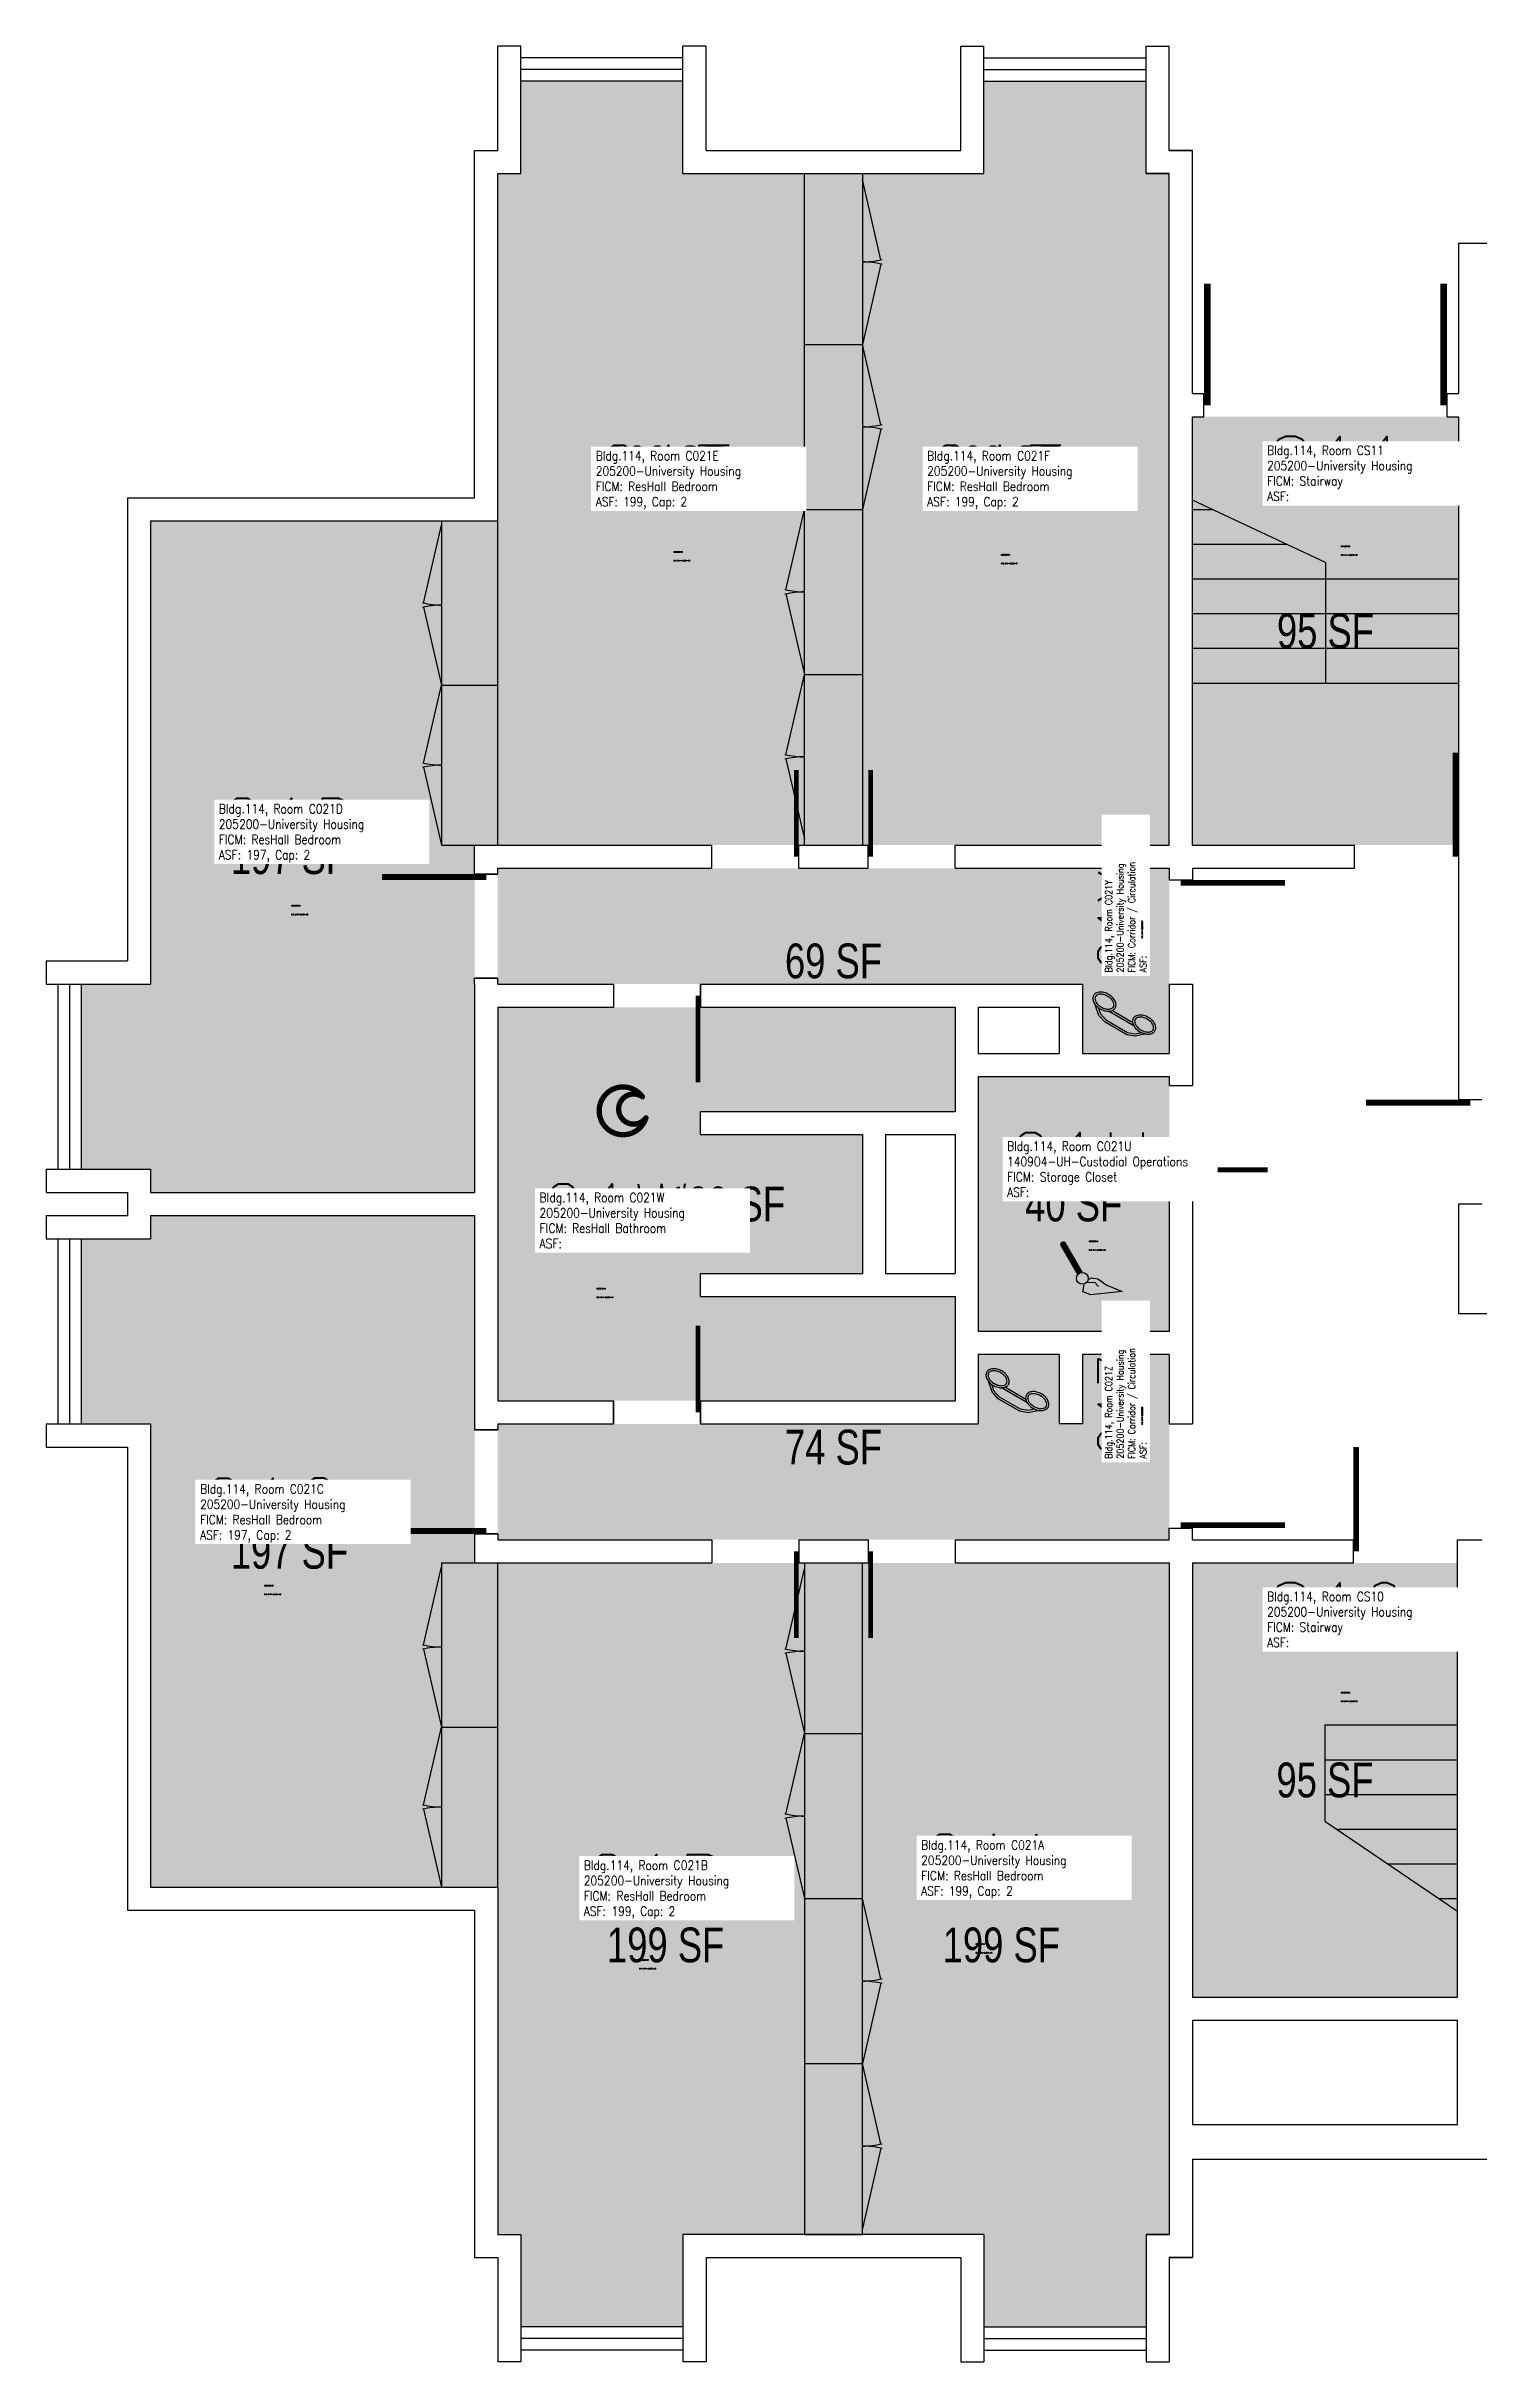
# Model space of a CAD drawing. Header units: inches. Extents: x -32 to 838, y 0 to 2072.
# Drawn here: x -32 to 463, y 1272 to 2072 of the extents above; entities that cross this region are included whole.
import ezdxf
from ezdxf.enums import TextEntityAlignment as Align

# ---------------------------------------------------------------- set-up
doc = ezdxf.new("R2010")
doc.units = ezdxf.units.IN
doc.header["$LTSCALE"] = 10
doc.header["$MEASUREMENT"] = 0
doc.layers.get('0').update_dxf_attribs({"linetype": 'CONTINUOUS'})
for name, color, linetype in [('A-DOOR', 2, 'CONTINUOUS'), ('A-FLOR', 3, 'CONTINUOUS'), ('A-GLAZ', 1, 'CONTINUOUS'), ('A-GLAZ-SILL', 2, 'CONTINUOUS'), ('A-IDEN-CNUM', 7, 'CONTINUOUS'), ('A-IDEN-ICON', 4, 'CONTINUOUS'), ('A-IDEN-RNUM', 7, 'CONTINUOUS'), ('A-IDEN-SNUM', 4, 'CONTINUOUS'), ('A-IDEN-VNUM', 4, 'CONTINUOUS'), ('A-WALL', 7, 'CONTINUOUS'), ('AREA-TEXT', 3, 'CONTINUOUS'), ('Rooms-Category-Color', 7, 'CONTINUOUS'), ('Rooms-College-Color', 7, 'CONTINUOUS'), ('Rooms-Department-Color', 7, 'CONTINUOUS'), ('Rooms-Division-Color', 7, 'CONTINUOUS'), ('Rooms-Information', 7, 'CONTINUOUS')]:
    doc.layers.add(name, color=color, linetype=linetype)
doc.styles.add('AREA', font='arial.ttf', dxfattribs={"width": 0.75, "height": 24})
doc.styles.add('ROOMSNUMBER', font='txt.shx', dxfattribs={"height": 0.03})
doc.styles.add('ROOMVNUMBER', font='simplex.shx', dxfattribs={"width": 0.85})

# ---------------------------------------------------------------- blocks, each defined once
blk = doc.blocks.new('CPPHONE')
at = {"color": 0, "linetype": 'ByBlock'}
for p, q in [((0.0096, 0.0252), (-0.0196, -0.0252)), ((0.0169, 0.0279), (-0.0182, -0.0329))]:
    blk.add_line(p, q, dxfattribs=at)
for points in [[(0.0364, 0.0572), (0.0417, 0.0308), (0.0382, 0.0108), (0.0082, -0.0411), (-0.0083, -0.0558), (-0.0338, -0.0645)], [(0.0334, 0.047), (0.0366, 0.0307), (0.0334, 0.0126), (0.0043, -0.0379), (-0.0109, -0.0514), (-0.0265, -0.0567)]]:
    blk.add_lwpolyline(points, dxfattribs=at)
for points in [[(0.0288, 0.0786, 0.139889), (0.0216, 0.0804, 0.107118), (0.0122, 0.0781, 0.079812), (0.0039, 0.0722, 0.067459), (-0.0035, 0.0626, 0.067459), (-0.008, 0.0515, 0.079812), (-0.009, 0.0413, 0.107118), (-0.0064, 0.032, 0.139889), (-0.0012, 0.0267, 0.139889), (0.0061, 0.0248, 0.107118), (0.0155, 0.0272, 0.079812), (0.0238, 0.0331, 0.067459), (0.0312, 0.0426, 0.067459), (0.0357, 0.0538, 0.079812), (0.0367, 0.0639, 0.107118), (0.034, 0.0732, 0.139889)], [(0.0263, 0.0743, 0.139889), (0.0218, 0.0754, 0.107118), (0.0144, 0.0736, 0.079812), (0.0074, 0.0686, 0.067459), (0.0008, 0.0601, 0.067459), (-0.0032, 0.0502, 0.079812), (-0.004, 0.0417, 0.107118), (-0.0019, 0.0344, 0.139889), (0.0013, 0.031, 0.139889), (0.0059, 0.0298, 0.107118), (0.0133, 0.0317, 0.079812), (0.0203, 0.0367, 0.067459), (0.0268, 0.0451, 0.067459), (0.0309, 0.055, 0.079812), (0.0317, 0.0636, 0.107118), (0.0296, 0.0709, 0.139889)], [(-0.0262, -0.0167, 0.139889), (-0.0334, -0.0148, 0.107118), (-0.0428, -0.0172, 0.079812), (-0.0511, -0.0231, 0.067459), (-0.0585, -0.0326, 0.067459), (-0.063, -0.0438, 0.079812), (-0.064, -0.0539, 0.107118), (-0.0614, -0.0632, 0.139889), (-0.0562, -0.0686, 0.139889), (-0.0489, -0.0704, 0.107118), (-0.0395, -0.0681, 0.079812), (-0.0312, -0.0622, 0.067459), (-0.0238, -0.0526, 0.067459), (-0.0193, -0.0415, 0.079812), (-0.0183, -0.0313, 0.107118), (-0.021, -0.022, 0.139889)], [(-0.0287, -0.021, 0.139889), (-0.0332, -0.0198, 0.107118), (-0.0406, -0.0217, 0.079812), (-0.0476, -0.0267, 0.067459), (-0.0542, -0.0351, 0.067459), (-0.0582, -0.045, 0.079812), (-0.059, -0.0536, 0.107118), (-0.0569, -0.0609, 0.139889), (-0.0537, -0.0643, 0.139889), (-0.0491, -0.0654, 0.107118), (-0.0417, -0.0636, 0.079812), (-0.0347, -0.0586, 0.067459), (-0.0282, -0.0501, 0.067459), (-0.0241, -0.0402, 0.079812), (-0.0233, -0.0317, 0.107118), (-0.0254, -0.0244, 0.139889)]]:
    blk.add_lwpolyline(points, format="xyb", close=True, dxfattribs=at)
blk = doc.blocks.new('CPBATH')
at = {"color": 0, "linetype": 'ByBlock', "const_width": 0.0127}
for points in [[(0.0571, 0.0168, 0.861492), (-0.0551, 0, 1)], [(-0.0551, 0, 0.726902), (0.0487, -0.0337, 1)], [(0.0571, 0.0168, 0.729002), (-0.0084, -0.0042, 1)], [(-0.0084, -0.0042, 0.609468), (0.0487, -0.0337, 1)]]:
    blk.add_lwpolyline(points, format="xyb", dxfattribs=at)
at = {"color": 0, "linetype": 'ByBlock', "const_width": 0.00637}
for points in [[(0.0544, 0.0152, 1), (0.0599, 0.0184, 1)], [(0.0459, -0.0353, 1), (0.0515, -0.0321, 1)]]:
    blk.add_lwpolyline(points, format="xyb", close=True, dxfattribs=at)
blk = doc.blocks.new('CPCUST')
at = {"color": 0, "linetype": 'ByBlock'}
for p, q in [((0.0171, -0.0639), (0.02, -0.0466)), ((0.0262, -0.0408), (0.0446, -0.0406)), ((0.0297, -0.0341), (0.0376, -0.0302)), ((0.0376, -0.0302), (0.0533, -0.0324)), ((0.0446, -0.0406), (0.0543, -0.0505)), ((0.0533, -0.0324), (0.0745, -0.0479)), ((0.0745, -0.0479), (0.1117, -0.0625)), ((0.0358, -0.0705), (0.0171, -0.0639)), ((0.1117, -0.0625), (0.0358, -0.0705))]:
    blk.add_line(p, q, dxfattribs=at)
at = {"color": 0, "linetype": 'ByBlock', "const_width": 0.0075}
blk.add_lwpolyline([(-0.0332, 0.0481, 1), (-0.0268, 0.0519, 1)], format="xyb", close=True, dxfattribs=at)
at = {"color": 0, "linetype": 'ByBlock', "const_width": 0.015}
blk.add_lwpolyline([(-0.03, 0.05), (0.01, -0.0193)], dxfattribs=at)
at = {"color": 0, "linetype": 'ByBlock'}
blk.add_circle((0.0158, -0.0313), 0.0141, dxfattribs=at)

msp = doc.modelspace()

# ---------------------------------------------------------------- hatches: boundary and pattern name
at = {"layer": 'Rooms-Category-Color', "true_color": 0x728ef3}
for points in [[(240, 1796), (124, 1796), (124, 2028), (132, 2028), (132, 2060), (188, 2060), (188, 2028), (240, 2028)], [(240, 1796), (356, 1796), (356, 2028), (348, 2028), (348, 2060), (292, 2060), (292, 2028), (240, 2028)], [(4, 1748), (-20, 1748), (-20, 1684), (4, 1684), (4, 1676), (116, 1676), (116, 1796), (124, 1796), (124, 1908), (4, 1908)], [(282, 1704), (282, 1740), (124, 1740), (124, 1604), (282, 1604), (282, 1640), (194, 1640), (194, 1648), (250, 1648), (250, 1696), (194, 1696), (194, 1704)], [(356, 1716), (356, 1628), (290, 1628), (290, 1716)], [(4, 1596), (-20, 1596), (-20, 1660), (4, 1660), (4, 1668), (116, 1668), (116, 1548), (124, 1548), (124, 1436), (4, 1436)], [(240, 1548), (124, 1548), (124, 1316), (132, 1316), (132, 1284), (188, 1284), (188, 1316), (240, 1316)], [(240, 1548), (356, 1548), (356, 1316), (348, 1316), (348, 1284), (292, 1284), (292, 1316), (240, 1316)]]:
    msp.add_hatch(color=171, dxfattribs=at).paths.add_polyline_path(points)
at = {"layer": 'Rooms-Category-Color', "true_color": 0xadadad}
for points in [[(456, 1944), (456, 1796), (364, 1796), (364, 1944)], [(124, 1748), (124, 1788), (356, 1788), (356, 1724), (326, 1724), (326, 1748)], [(356, 1556), (356, 1620), (326, 1620), (326, 1596), (318, 1596), (318, 1620), (290, 1620), (290, 1596), (124, 1596), (124, 1556)], [(364, 1548), (364, 1398), (455.64, 1398), (455.64, 1548)]]:
    msp.add_hatch(color=253, dxfattribs=at).paths.add_polyline_path(points)
at = {"layer": 'Rooms-College-Color', "true_color": 0xadadad}
for points in [[(240, 1796), (124, 1796), (124, 2028), (132, 2028), (132, 2060), (188, 2060), (188, 2028), (240, 2028)], [(240, 1796), (356, 1796), (356, 2028), (348, 2028), (348, 2060), (292, 2060), (292, 2028), (240, 2028)], [(456, 1944), (456, 1796), (364, 1796), (364, 1944)], [(4, 1748), (-20, 1748), (-20, 1684), (4, 1684), (4, 1676), (116, 1676), (116, 1796), (124, 1796), (124, 1908), (4, 1908)], [(124, 1748), (124, 1788), (356, 1788), (356, 1724), (326, 1724), (326, 1748)], [(282, 1704), (282, 1740), (124, 1740), (124, 1604), (282, 1604), (282, 1640), (194, 1640), (194, 1648), (250, 1648), (250, 1696), (194, 1696), (194, 1704)], [(356, 1716), (356, 1628), (290, 1628), (290, 1716)], [(4, 1596), (-20, 1596), (-20, 1660), (4, 1660), (4, 1668), (116, 1668), (116, 1548), (124, 1548), (124, 1436), (4, 1436)], [(356, 1556), (356, 1620), (326, 1620), (326, 1596), (318, 1596), (318, 1620), (290, 1620), (290, 1596), (124, 1596), (124, 1556)], [(240, 1548), (124, 1548), (124, 1316), (132, 1316), (132, 1284), (188, 1284), (188, 1316), (240, 1316)], [(240, 1548), (356, 1548), (356, 1316), (348, 1316), (348, 1284), (292, 1284), (292, 1316), (240, 1316)], [(364, 1548), (364, 1398), (455.64, 1398), (455.64, 1548)]]:
    msp.add_hatch(color=253, dxfattribs=at).paths.add_polyline_path(points)
at = {"layer": 'Rooms-Department-Color', "true_color": 0x604aed}
for points in [[(240, 1796), (124, 1796), (124, 2028), (132, 2028), (132, 2060), (188, 2060), (188, 2028), (240, 2028)], [(240, 1796), (356, 1796), (356, 2028), (348, 2028), (348, 2060), (292, 2060), (292, 2028), (240, 2028)], [(4, 1748), (-20, 1748), (-20, 1684), (4, 1684), (4, 1676), (116, 1676), (116, 1796), (124, 1796), (124, 1908), (4, 1908)], [(282, 1704), (282, 1740), (124, 1740), (124, 1604), (282, 1604), (282, 1640), (194, 1640), (194, 1648), (250, 1648), (250, 1696), (194, 1696), (194, 1704)], [(356, 1716), (356, 1628), (290, 1628), (290, 1716)], [(4, 1596), (-20, 1596), (-20, 1660), (4, 1660), (4, 1668), (116, 1668), (116, 1548), (124, 1548), (124, 1436), (4, 1436)], [(240, 1548), (124, 1548), (124, 1316), (132, 1316), (132, 1284), (188, 1284), (188, 1316), (240, 1316)], [(240, 1548), (356, 1548), (356, 1316), (348, 1316), (348, 1284), (292, 1284), (292, 1316), (240, 1316)]]:
    msp.add_hatch(color=173, dxfattribs=at).paths.add_polyline_path(points)
at = {"layer": 'Rooms-Department-Color', "true_color": 0xacacac}
for points in [[(456, 1944), (456, 1796), (364, 1796), (364, 1944)], [(124, 1748), (124, 1788), (356, 1788), (356, 1724), (326, 1724), (326, 1748)], [(356, 1556), (356, 1620), (326, 1620), (326, 1596), (318, 1596), (318, 1620), (290, 1620), (290, 1596), (124, 1596), (124, 1556)], [(364, 1548), (364, 1398), (455.64, 1398), (455.64, 1548)]]:
    msp.add_hatch(color=253, dxfattribs=at).paths.add_polyline_path(points)
at = {"layer": 'Rooms-Division-Color', "true_color": 0x604aed}
for points in [[(240, 1796), (124, 1796), (124, 2028), (132, 2028), (132, 2060), (188, 2060), (188, 2028), (240, 2028)], [(240, 1796), (356, 1796), (356, 2028), (348, 2028), (348, 2060), (292, 2060), (292, 2028), (240, 2028)], [(4, 1748), (-20, 1748), (-20, 1684), (4, 1684), (4, 1676), (116, 1676), (116, 1796), (124, 1796), (124, 1908), (4, 1908)], [(282, 1704), (282, 1740), (124, 1740), (124, 1604), (282, 1604), (282, 1640), (194, 1640), (194, 1648), (250, 1648), (250, 1696), (194, 1696), (194, 1704)], [(356, 1716), (356, 1628), (290, 1628), (290, 1716)], [(4, 1596), (-20, 1596), (-20, 1660), (4, 1660), (4, 1668), (116, 1668), (116, 1548), (124, 1548), (124, 1436), (4, 1436)], [(240, 1548), (124, 1548), (124, 1316), (132, 1316), (132, 1284), (188, 1284), (188, 1316), (240, 1316)], [(240, 1548), (356, 1548), (356, 1316), (348, 1316), (348, 1284), (292, 1284), (292, 1316), (240, 1316)]]:
    msp.add_hatch(color=173, dxfattribs=at).paths.add_polyline_path(points)
at = {"layer": 'Rooms-Division-Color', "true_color": 0xadadad}
for points in [[(456, 1944), (456, 1796), (364, 1796), (364, 1944)], [(124, 1748), (124, 1788), (356, 1788), (356, 1724), (326, 1724), (326, 1748)], [(356, 1556), (356, 1620), (326, 1620), (326, 1596), (318, 1596), (318, 1620), (290, 1620), (290, 1596), (124, 1596), (124, 1556)], [(364, 1548), (364, 1398), (455.64, 1398), (455.64, 1548)]]:
    msp.add_hatch(color=253, dxfattribs=at).paths.add_polyline_path(points)

# ---------------------------------------------------------------- linework, layer by layer
at = {"layer": 'A-DOOR'}
for points in [[(369.17, 1948, 2.33, 2.33, 0), (369.17, 1990, 0, 0, -0.414214), (410, 1948, 0, 0, -0.814237)], [(450.83, 1948, 2.33, 2.33, 0), (450.83, 1990, 0, 0, 0.414214), (410, 1948, 0, 0, 0.814237)], [(455, 1792, 2, 2, 0), (455, 1828, 0, 0, 0.414214), (420, 1792, 0, 0, 0.814237)], [(227.17, 1792, 1.67, 1.67, 0), (227.17, 1822, 0, 0, 0.414214), (198, 1792, 0, 0, 0.814237)], [(252.83, 1792, 1.67, 1.67, 0), (252.83, 1822, 0, 0, -0.414214), (282, 1792, 0, 0, -0.814237)], [(120, 1785, 2, 2, 0), (84, 1785, 0, 0, 0.414214), (120, 1750, 0, 0, 0.814237)], [(360, 1783, 2, 2, 0), (396, 1783, 0, 0, -0.414214), (360, 1748, 0, 0, -0.814237)], [(193.17, 1744, 1.67, 1.67, 0), (193.17, 1714, 0, 0, -0.414214), (164, 1744, 0, 0, -0.814237)], [(360, 1683.83, 1.67, 1.67, 0), (390, 1683.83, 0, 0, 0.414214), (360, 1713, 0, 0, 0.814237)], [(460, 1707, 2, 2, 0), (424, 1707, 0, 0, 0.414214), (460, 1672, 0, 0, 0.814237)], [(193.17, 1600, 1.67, 1.67, 0), (193.17, 1630, 0, 0, 0.414214), (164, 1600, 0, 0, 0.814237)], [(120, 1559, 2, 2, 0), (84, 1559, 0, 0, -0.414214), (120, 1594, 0, 0, -0.814237)], [(360, 1561, 2, 2, 0), (396, 1561, 0, 0, 0.414214), (360, 1596, 0, 0, 0.814237)], [(420.64, 1552, 2, 2, 0), (420.64, 1588, 0, 0, -0.414214), (455.64, 1552, 0, 0, -0.814237)], [(227.17, 1552, 1.67, 1.67, 0), (227.17, 1522, 0, 0, -0.414214), (198, 1552, 0, 0, -0.814237)], [(252.83, 1552, 1.67, 1.67, 0), (252.83, 1522, 0, 0, 0.414214), (282, 1552, 0, 0, 0.814237)]]:
    msp.add_lwpolyline(points, format="xyseb", dxfattribs=at)
at = {"layer": 'A-FLOR'}
for p, q in [((230, 2028), (250, 2028)), ((230, 1912), (230, 2028)), ((250, 2028), (250, 1912)), ((256.41, 1998.23), (250, 2026)), ((256.41, 1996.77), (250, 1969)), ((230, 1969), (250, 1969)), ((256.41, 1941.23), (250, 1969)), ((256.41, 1939.77), (250, 1912)), ((98.38, 1879.64), (104.6, 1906.58)), ((104.6, 1908), (124, 1908)), ((104.6, 1908), (104.6, 1851.29)), ((104.6, 1906.58), (104.6, 1851.29)), ((124, 1796), (124, 1908)), ((223.59, 1884.23), (230, 1912)), ((230, 1912), (250, 1912)), ((230, 1855), (230, 1912)), ((250, 1912), (250, 1796)), ((364, 1912), (370.84, 1912)), ((364, 1900), (396.5, 1900)), ((410, 1893.68), (410, 1852)), ((223.59, 1882.77), (230, 1855)), ((364, 1888), (456, 1888)), ((98.38, 1878.23), (104.6, 1851.29)), ((364, 1876), (456, 1876)), ((364, 1864), (456, 1864)), ((98.38, 1824.35), (104.6, 1851.29)), ((104.6, 1851.29), (124, 1851.29)), ((104.6, 1851.29), (104.6, 1796)), ((223.59, 1827.23), (230, 1855)), ((230, 1855), (250, 1855)), ((230, 1796), (230, 1855)), ((230, 1798), (230, 1855)), ((364, 1852), (456, 1852)), ((223.59, 1825.77), (230, 1798)), ((98.38, 1822.94), (104.6, 1796)), ((104.6, 1796), (124, 1796)), ((230, 1796), (250, 1796)), ((98.38, 1519.64), (104.6, 1546.58)), ((104.6, 1548), (124, 1548)), ((104.6, 1548), (104.6, 1491.29)), ((104.6, 1546.58), (104.6, 1491.29)), ((124, 1436), (124, 1548)), ((223.59, 1518.23), (230, 1546)), ((230, 1548), (250, 1548)), ((230, 1548), (230, 1489)), ((230, 1546), (230, 1489)), ((250, 1432), (250, 1548)), ((98.38, 1518.23), (104.6, 1491.29)), ((223.59, 1516.77), (230, 1489)), ((98.38, 1464.35), (104.6, 1491.29)), ((104.6, 1491.29), (124, 1491.29)), ((104.6, 1491.29), (104.6, 1436)), ((223.59, 1461.23), (230, 1489)), ((230, 1489), (250, 1489)), ((230, 1489), (230, 1432)), ((409.82, 1492), (455.64, 1492)), ((409.82, 1492), (409.82, 1458.77)), ((409.82, 1480), (455.64, 1480)), ((409.82, 1468), (455.64, 1468)), ((98.38, 1462.94), (104.6, 1436)), ((223.59, 1459.77), (230, 1432)), ((409.82, 1458.77), (455.64, 1427.67)), ((413.91, 1456), (455.64, 1456)), ((431.58, 1444), (455.64, 1444)), ((104.6, 1436), (124, 1436)), ((230, 1432), (250, 1432)), ((230, 1432), (230, 1316)), ((256.41, 1404.23), (250, 1432)), ((250, 1316), (250, 1432)), ((449.26, 1432), (455.64, 1432)), ((256.41, 1402.77), (250, 1375)), ((230, 1375), (250, 1375)), ((256.41, 1347.23), (250, 1375)), ((256.41, 1345.77), (250, 1318)), ((230, 1316), (250, 1316))]:
    msp.add_line(p, q, dxfattribs=at)
msp.add_lwpolyline([(410, 1893.68), (364, 1915.2)], dxfattribs=at)
for centre, radius, start, end in [((250, 2026), 28.5, 270, 283.7374), ((250, 1969), 28.5, 76.2626, 90), ((250, 1969), 28.5, 270, 283.7374), ((250, 1912), 28.5, 76.2626, 90), ((230, 1912), 28.5, 256.2626, 270), ((230, 1855), 28.5, 90, 103.7374), ((104.6, 1906.58), 27.64, 256.2626, 270), ((104.6, 1851.29), 27.64, 90, 103.7374), ((104.6, 1851.29), 27.64, 256.2626, 270), ((230, 1855), 28.5, 256.2626, 270), ((230, 1798), 28.5, 90, 103.7374), ((104.6, 1796), 27.64, 90, 103.7374), ((104.6, 1546.58), 27.64, 256.2626, 270), ((104.6, 1491.29), 27.64, 90, 103.7374), ((230, 1546), 28.5, 256.2626, 270), ((230, 1489), 28.5, 90, 103.7374), ((104.6, 1491.29), 27.64, 256.2626, 270), ((104.6, 1436), 27.64, 90, 103.7374), ((230, 1489), 28.5, 256.2626, 270), ((230, 1432), 28.5, 90, 103.7374), ((250, 1432), 28.5, 270, 283.7374), ((250, 1375), 28.5, 76.2626, 90), ((250, 1375), 28.5, 270, 283.7374), ((250, 1318), 28.5, 76.2626, 90)]:
    msp.add_arc(centre, radius, start, end, dxfattribs=at)
at = {"layer": 'A-GLAZ'}
for p, q in [((188, 2064), (132, 2064)), ((292, 2064), (348, 2064)), ((-24, 1748), (-24, 1684)), ((-24, 1660), (-24, 1596)), ((188, 1280), (132, 1280)), ((292, 1280), (348, 1280))]:
    msp.add_line(p, q, dxfattribs=at)
at = {"layer": 'A-GLAZ-SILL'}
for p, q in [((188, 2068), (132, 2068)), ((292, 2068), (348, 2068)), ((188, 2060), (132, 2060)), ((292, 2060), (348, 2060)), ((-28, 1748), (-28, 1684)), ((-20, 1748), (-20, 1684)), ((-28, 1660), (-28, 1596)), ((-20, 1660), (-20, 1596)), ((188, 1284), (132, 1284)), ((292, 1284), (348, 1284)), ((188, 1276), (132, 1276)), ((292, 1276), (348, 1276))]:
    msp.add_line(p, q, dxfattribs=at)
at = {"layer": 'A-WALL'}
for p, q in [((124, 2036), (124, 2072)), ((132, 2072), (124, 2072)), ((132, 2028), (132, 2072)), ((188, 2028), (188, 2072)), ((196, 2072), (188, 2072)), ((196, 2036), (196, 2072)), ((284, 2036), (284, 2072)), ((284, 2072), (292, 2072)), ((292, 2028), (292, 2072)), ((348, 2028), (348, 2072)), ((348, 2072), (356, 2072)), ((356, 2036), (356, 2072)), ((116, 1916), (116, 2036)), ((116, 2036), (124, 2036)), ((196, 2036), (284, 2036)), ((364, 2036), (356, 2036)), ((356, 2036), (364, 2036)), ((364, 2036), (356, 2036)), ((356, 2036), (364, 2036)), ((364, 1952), (364, 2036)), ((124, 1908), (124, 2028)), ((124, 2028), (132, 2028)), ((188, 2028), (292, 2028)), ((356, 2028), (348, 2028)), ((348, 2028), (356, 2028)), ((356, 2028), (348, 2028)), ((348, 2028), (356, 2028)), ((356, 1796), (356, 2028)), ((456, 2004), (456, 1952)), ((456, 2004), (704, 2004)), ((364, 1952), (368, 1952)), ((368, 1944), (368, 1952)), ((452, 1944), (452, 1952)), ((452, 1952), (456, 1952)), ((364, 1796), (364, 1944)), ((364, 1944), (368, 1944)), ((452, 1944), (456, 1944)), ((456, 1944), (456, 1708)), ((-4, 1916), (-4, 1756)), ((-4, 1916), (116, 1916)), ((4, 1908), (4, 1748)), ((4, 1908), (124, 1908)), ((116, 1788), (116, 1796)), ((116, 1796), (198, 1796)), ((198, 1788), (198, 1796)), ((198, 1788), (198, 1796)), ((228, 1796), (252, 1796)), ((228, 1788), (228, 1796)), ((228, 1788), (228, 1796)), ((252, 1788), (252, 1796)), ((252, 1788), (252, 1796)), ((282, 1796), (356, 1796)), ((282, 1788), (282, 1796)), ((282, 1788), (282, 1796)), ((364, 1796), (420, 1796)), ((420, 1788), (420, 1796)), ((420, 1788), (420, 1796)), ((116, 1786), (116, 1788)), ((116, 1786), (124, 1786)), ((124, 1786), (116, 1786)), ((124, 1788), (198, 1788)), ((124, 1786), (124, 1788)), ((228, 1788), (252, 1788)), ((282, 1788), (356, 1788)), ((356, 1788), (356, 1784)), ((364, 1788), (364, 1784)), ((364, 1788), (420, 1788)), ((356, 1784), (364, 1784)), ((356, 1784), (364, 1784)), ((-32, 1756), (-4, 1756)), ((-32, 1756), (-32, 1748)), ((-32, 1748), (4, 1748)), ((116, 1750), (124, 1750)), ((116, 1748), (116, 1750)), ((124, 1750), (116, 1750)), ((116, 1748), (116, 1676)), ((124, 1748), (124, 1750)), ((124, 1748), (164, 1748)), ((164, 1748), (164, 1740)), ((164, 1748), (164, 1740)), ((194, 1748), (326, 1748)), ((194, 1740), (194, 1748)), ((194, 1748), (194, 1740)), ((326, 1748), (326, 1724)), ((356, 1748), (364, 1748)), ((356, 1748), (356, 1724)), ((356, 1748), (364, 1748)), ((364, 1748), (364, 1713)), ((124, 1740), (124, 1604)), ((124, 1740), (164, 1740)), ((194, 1740), (282, 1740)), ((282, 1740), (282, 1704)), ((290, 1740), (290, 1724)), ((290, 1740), (318, 1740)), ((318, 1740), (318, 1724)), ((290, 1724), (318, 1724)), ((326, 1724), (356, 1724)), ((290, 1716), (356, 1716)), ((290, 1716), (290, 1628)), ((356, 1716), (356, 1713)), ((356, 1713), (364, 1713)), ((356, 1713), (364, 1713)), ((464, 1708), (456, 1708)), ((194, 1704), (282, 1704)), ((194, 1696), (194, 1704)), ((194, 1696), (250, 1696)), ((250, 1696), (250, 1648)), ((258, 1696), (258, 1648)), ((258, 1696), (282, 1696)), ((282, 1696), (282, 1648)), ((-32, 1684), (-32, 1676)), ((-32, 1684), (4, 1684)), ((4, 1684), (4, 1676)), ((356, 1683), (356, 1628)), ((356, 1683), (364, 1683)), ((364, 1683), (364, 1596)), ((-32, 1676), (-4, 1676)), ((-4, 1676), (-4, 1668)), ((4, 1676), (116, 1676)), ((-32, 1668), (-4, 1668)), ((-32, 1668), (-32, 1660)), ((4, 1668), (116, 1668)), ((4, 1668), (4, 1660)), ((116, 1668), (116, 1596)), ((464, 1672), (456, 1672)), ((464, 1672), (456, 1672)), ((456, 1672), (456, 1634.13)), ((-32, 1660), (4, 1660)), ((194, 1648), (250, 1648)), ((194, 1640), (194, 1648)), ((258, 1648), (282, 1648)), ((194, 1640), (282, 1640)), ((282, 1640), (282, 1604)), ((456, 1634.13), (584, 1634.13)), ((356, 1628), (290, 1628)), ((318, 1620), (290, 1620)), ((290, 1620), (290, 1596)), ((318, 1620), (318, 1596)), ((356, 1620), (326, 1620)), ((326, 1620), (326, 1596)), ((356, 1620), (356, 1596)), ((124, 1604), (164, 1604)), ((164, 1604), (164, 1596)), ((164, 1596), (164, 1604)), ((194, 1604), (282, 1604)), ((194, 1604), (194, 1596)), ((194, 1596), (194, 1604)), ((-32, 1596), (4, 1596)), ((-32, 1596), (-32, 1588)), ((4, 1596), (4, 1436)), ((116, 1596), (116, 1594)), ((116, 1594), (124, 1594)), ((124, 1594), (116, 1594)), ((124, 1596), (164, 1596)), ((124, 1596), (124, 1594)), ((194, 1596), (290, 1596)), ((326, 1596), (318, 1596)), ((356, 1596), (364, 1596)), ((356, 1596), (364, 1596)), ((356, 1596), (364, 1596)), ((-32, 1588), (-4, 1588)), ((-4, 1588), (-4, 1428)), ((116, 1558), (124, 1558)), ((116, 1558), (116, 1556)), ((124, 1558), (116, 1558)), ((116, 1556), (116, 1548)), ((124, 1558), (124, 1556)), ((124, 1556), (198, 1556)), ((198, 1556), (198, 1548)), ((198, 1556), (198, 1548)), ((228, 1556), (228, 1548)), ((228, 1556), (252, 1556)), ((228, 1556), (228, 1548)), ((252, 1556), (252, 1548)), ((252, 1556), (252, 1548)), ((282, 1556), (356, 1556)), ((282, 1556), (282, 1548)), ((282, 1556), (282, 1548)), ((356, 1556), (356, 1560)), ((356, 1560), (364, 1560)), ((356, 1560), (364, 1560)), ((364, 1556), (364, 1560)), ((364, 1556), (419.64, 1556)), ((419.64, 1548), (419.64, 1556)), ((455.64, 1556), (464, 1556)), ((455.64, 1398), (455.64, 1556)), ((116, 1548), (198, 1548)), ((228, 1548), (252, 1548)), ((282, 1548), (356, 1548)), ((356, 1548), (356, 1316)), ((364, 1548), (419.64, 1548)), ((364, 1548), (364, 1398)), ((4, 1436), (124, 1436)), ((124, 1436), (124, 1316)), ((124, 1436), (124, 1316)), ((-4, 1428), (116, 1428)), ((116, 1428), (116, 1308)), ((116, 1428), (116, 1308)), ((364, 1398), (455.64, 1398)), ((364, 1390), (455.64, 1390)), ((364, 1390), (364, 1354)), ((455.64, 1354), (455.64, 1390)), ((364, 1354), (455.64, 1354)), ((364, 1342), (586, 1342)), ((364, 1342), (364, 1308)), ((124, 1316), (132, 1316)), ((132, 1316), (132, 1272)), ((188, 1316), (188, 1272)), ((292, 1316), (188, 1316)), ((292, 1316), (292, 1272)), ((356, 1316), (348, 1316)), ((348, 1316), (356, 1316)), ((356, 1316), (348, 1316)), ((348, 1316), (348, 1272)), ((116, 1308), (124, 1308)), ((124, 1308), (124, 1272)), ((196, 1308), (196, 1272)), ((196, 1308), (284, 1308)), ((284, 1308), (284, 1272)), ((364, 1308), (356, 1308)), ((356, 1308), (364, 1308)), ((364, 1308), (356, 1308)), ((356, 1308), (356, 1272)), ((132, 1272), (124, 1272)), ((196, 1272), (188, 1272)), ((284, 1272), (292, 1272)), ((348, 1272), (356, 1272))]:
    msp.add_line(p, q, dxfattribs=at)

# ---------------------------------------------------------------- block references
at = {"layer": 'A-IDEN-ICON', "zscale": 144}
for name, p, xscale, yscale, rotation in [('CPPHONE', (339.76, 1735.99), 144, 144, 270.0000000002779), ('CPBATH', (166.97, 1704.19), -144, 143.9999999993356, 180), ('CPPHONE', (302.83, 1605.88), 144, 144, 270.0000000002779)]:
    msp.add_blockref(name, p, dxfattribs=dict(at, xscale=xscale, yscale=yscale, rotation=rotation))
at = {"layer": 'A-IDEN-ICON', "xscale": 144, "yscale": 144, "zscale": 144}
msp.add_blockref('CPCUST', (323.72, 1650.8), dxfattribs=at)

# ---------------------------------------------------------------- texts
at = {"layer": 'A-IDEN-CNUM', "style": 'ROOMSNUMBER'}
for s, p in [('CAD #114-C_S101-00', (415.32, 1896.02)), ('CAD #114-C_0021-0E', (184.79, 1894.14)), ('CAD #114-C_0021-0F', (297.89, 1893.12)), ('CAD #114-C_0021-0D', (52.7, 1771.85)), ('CAD #114-C_0021-0U', (328.3, 1655.95)), ('CAD #114-C_0021-0W', (158.16, 1639.59)), ('CAD #114-C_0021-0C', (43.38, 1536.95)), ('CAD #114-C_S100-00', (415.32, 1500.02)), ('CAD #114-C_0021-0B', (172.96, 1407.62)), ('CAD #114-C_0021-0A', (289.16, 1413.09))]:
    msp.add_text(s, height=0.36, dxfattribs=at).set_placement(p)
for s, p in [('CAD #114-C_0021-0Y', (346.84, 1763.8)), ('CAD #114-C_0021-0Z', (346.84, 1595.8))]:
    msp.add_text(s, height=0.36, rotation=90, dxfattribs=at).set_placement(p)
at = {"layer": 'A-IDEN-RNUM', "style": 'ROOMSNUMBER'}
for s, p in [('0021-E0', (184.79, 1897.14)), ('0021-F0', (297.89, 1896.12)), ('0S11-00', (415.32, 1899.02)), ('0021-D0', (52.7, 1774.85)), ('0021-U0', (328.3, 1658.95)), ('0021-W0', (158.16, 1642.59)), ('0021-C0', (43.38, 1539.95)), ('0S10-00', (415.32, 1503.02)), ('0021-A0', (289.16, 1416.09)), ('0021-B0', (172.96, 1410.62))]:
    msp.add_text(s, height=0.36, dxfattribs=at).set_placement(p)
for s, p in [('0021-Y0', (346.84, 1766.8)), ('0021-Z0', (346.84, 1598.8))]:
    msp.add_text(s, height=0.36, rotation=90, dxfattribs=at).set_placement(p)
at = {"layer": 'A-IDEN-SNUM', "style": 'ROOMSNUMBER'}
for s, p in [('1140C021E0', (184.79, 1897.14)), ('1140C021F0', (297.89, 1896.12)), ('1140CS1100', (415.32, 1899.02)), ('1140C021D0', (52.7, 1774.85)), ('1140C021U0', (328.3, 1658.95)), ('1140C021W0', (158.16, 1642.59)), ('1140C021C0', (43.38, 1539.95)), ('1140CS1000', (415.32, 1503.02)), ('1140C021A0', (289.16, 1416.09)), ('1140C021B0', (172.96, 1410.62))]:
    msp.add_text(s, height=0.36, dxfattribs=at).set_placement(p)
for s, p in [('1140C021Y0', (346.84, 1766.8)), ('1140C021Z0', (346.84, 1598.8))]:
    msp.add_text(s, height=0.36, rotation=90, dxfattribs=at).set_placement(p)
at = {"layer": 'A-IDEN-VNUM', "style": 'ROOMVNUMBER', "width": 0.85}
for s, p in [('S11', (389.83, 1914.91)), ('21E', (157.83, 1912)), ('21F', (272.4, 1912)), ('21D', (27.64, 1790)), ('21U', (300.02, 1674.49)), ('21W', (138.46, 1656.76)), ('21C', (21.12, 1555)), ('S10', (389.83, 1518.91)), ('21A', (270.33, 1432)), ('21B', (153.75, 1425))]:
    msp.add_text(s, height=22.238, dxfattribs=at).set_placement(p)
for s, p in [('21Y', (348.19, 1751.99)), ('21Z', (348.19, 1583.99))]:
    msp.add_text(s, height=16.678, rotation=90, dxfattribs=at).set_placement(p)
at = {"layer": 'AREA-TEXT', "style": 'AREA', "width": 0.75}
for s, p in [('199 SF', (182, 1928)), ('199 SF', (298, 1928)), ('95 SF', (410, 1870)), ('197 SF', (52, 1792)), ('69 SF', (240, 1756)), ('129 SF', (203, 1672)), ('40 SF', (323, 1672)), ('74 SF', (240, 1588)), ('197 SF', (52, 1552)), ('95 SF', (409.82, 1473)), ('199 SF', (182, 1416)), ('199 SF', (298, 1416))]:
    msp.add_text(s, height=12, dxfattribs=at).set_placement(p, align=Align.MIDDLE_CENTER)

# ---------------------------------------------------------------- next in the draw order: texts
at = {"layer": 'Rooms-Information', "char_height": 3.1768, "width": 71.1604, "attachment_point": 7, "style": 'ROOMVNUMBER', "bg_fill": 3, "box_fill_scale": 1.5, "bg_fill_color": 256, "bg_fill_true_color": 13158600, "bg_fill_transparency": 0}
for s, insert in [('Bldg.114, Room C021E^M^J205200-University Housing^M^JFICM: ResHall Bedroom^M^JASF: 199, Cap: 2', (157.83, 1912)), ('Bldg.114, Room C021F^M^J205200-University Housing^M^JFICM: ResHall Bedroom^M^JASF: 199, Cap: 2', (272.4, 1912)), ('Bldg.114, Room CS11^M^J205200-University Housing^M^JFICM: Stairway^M^JASF: ', (389.83, 1914.91)), ('Bldg.114, Room C021D^M^J205200-University Housing^M^JFICM: ResHall Bedroom^M^JASF: 197, Cap: 2', (27.64, 1790)), ('Bldg.114, Room C021U^M^J140904-UH-Custodial Operations^M^JFICM: Storage Closet^M^JASF: ', (300.02, 1674.49)), ('Bldg.114, Room C021W^M^J205200-University Housing^M^JFICM: ResHall Bathroom^M^JASF: ', (138.46, 1656.76)), ('Bldg.114, Room C021C^M^J205200-University Housing^M^JFICM: ResHall Bedroom^M^JASF: 197, Cap: 2', (21.12, 1555)), ('Bldg.114, Room CS10^M^J205200-University Housing^M^JFICM: Stairway^M^JASF: ', (389.83, 1518.91)), ('Bldg.114, Room C021A^M^J205200-University Housing^M^JFICM: ResHall Bedroom^M^JASF: 199, Cap: 2', (270.33, 1432)), ('Bldg.114, Room C021B^M^J205200-University Housing^M^JFICM: ResHall Bedroom^M^JASF: 199, Cap: 2', (153.75, 1425))]:
    msp.add_mtext(s, dxfattribs=dict(at, insert=insert))
at = {"layer": 'Rooms-Information', "char_height": 2.3826, "width": 53.3703, "attachment_point": 7, "rotation": 90, "style": 'ROOMVNUMBER', "bg_fill": 3, "box_fill_scale": 1.5, "bg_fill_color": 256, "bg_fill_true_color": 13158600, "bg_fill_transparency": 0}
for s, insert in [('Bldg.114, Room C021Y^M^J205200-University Housing^M^JFICM: Corridor / Circulation^M^JASF: ', (348.19, 1751.99)), ('Bldg.114, Room C021Z^M^J205200-University Housing^M^JFICM: Corridor / Circulation^M^JASF: ', (348.19, 1583.99))]:
    msp.add_mtext(s, dxfattribs=dict(at, insert=insert))

doc.saveas('drawing.dxf')
